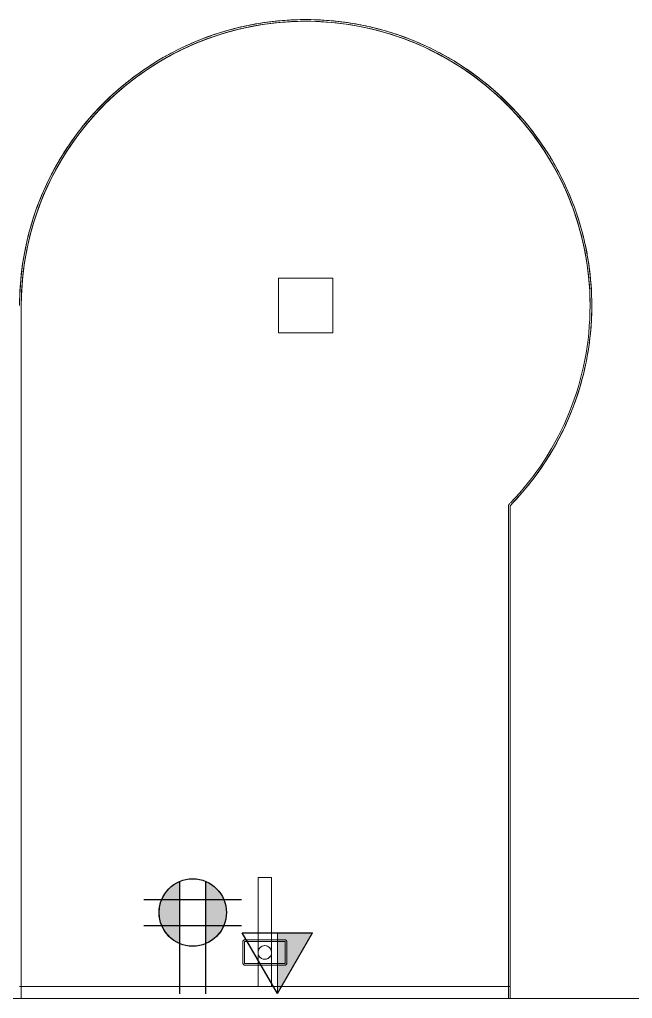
# Model space of a CAD drawing. Header units: inches. Extents: x 587 to 1284, y 1170 to 2052.
# Drawn here: x 725.5 to 770.5, y 1788.1 to 1860 of the extents above; entities that cross this region are included whole.
import ezdxf

# ---------------------------------------------------------------- set-up
doc = ezdxf.new("R2010")
doc.units = ezdxf.units.IN
doc.header["$MEASUREMENT"] = 0
for name, color, linetype, lineweight in [('A-ANNO-NOTE', 131, 'Continuous', 9), ('I-FURN', 30, 'Continuous', 9), ('I-FURN-PNLS', 30, 'Continuous', 9), ('I-WALL', 2, 'Continuous', 18)]:
    doc.layers.add(name, color=color, linetype=linetype, lineweight=lineweight)

# ---------------------------------------------------------------- blocks, each defined once
blk = doc.blocks.new('Zira Wksta 12 - Type 1-7446630-Level 07  POWER _ SIGNAL')
at = {"layer": 'I-FURN'}
for p, q in [((-49, -13), (-53, -13)), ((-53, -13), (-53, -17)), ((-53, -17), (-53, -13)), ((-53, -13), (-49, -13)), ((-49, -17), (-49, -13)), ((-49, -13), (-49, -17)), ((-53, -17), (-49, -17)), ((-49, -17), (-53, -17))]:
    blk.add_line(p, q, dxfattribs=at)
at = {"layer": 'I-FURN-PNLS'}
for p, q in [((-36.303, 0), (-0.125, 0)), ((-0.125, 0), (-36.303, 0)), ((-36.303, 0), (-0.125, 0)), ((-0.125, 0), (-1, 0)), ((-1, 0), (-1, -0.111)), ((-1, -0.111), (-1, 0)), ((-1, 0), (-0.125, 0)), ((-36.37, -0.11), (-36.354, -0.125)), ((-36.354, -0.125), (-36.37, -0.11)), ((-36.354, -0.125), (-36.37, -0.11)), ((-36.37, -0.11), (-36.354, -0.125)), ((-36.354, -0.125), (-0.125, -0.125)), ((-0.125, -0.125), (-36.354, -0.125)), ((-0.125, -0.125), (-36.354, -0.125)), ((-36.354, -0.125), (-0.125, -0.125)), ((-36.303, 0), (-0.125, 0)), ((-1, -0.125), (-1, -3.566)), ((-1, -3.566), (-1, -0.125)), ((-1, -3.598), (-1, -5.709)), ((-1, -5.709), (-1, -3.598)), ((-1, -5.738), (-1, -30.262)), ((-1, -17.5), (-1, -5.738)), ((-2.75, -16.375), (-4.25, -16.375)), ((-4.25, -16.375), (-2.75, -16.375)), ((-4.182, -16.5), (-4.25, -16.5)), ((-4.25, -16.5), (-4.182, -16.5)), ((-2.833, -16.5), (-4.167, -16.5)), ((-4.167, -16.5), (-2.833, -16.5)), ((-2.75, -16.5), (-2.818, -16.5)), ((-2.818, -16.5), (-2.75, -16.5)), ((-4.437, -16.562), (-4.437, -19.437)), ((-4.437, -19.437), (-4.437, -16.562)), ((-4.312, -16.562), (-4.312, -19.437)), ((-4.312, -19.437), (-4.312, -16.562)), ((-2.687, -19.437), (-2.687, -16.562)), ((-2.687, -16.562), (-2.687, -19.437)), ((-2.562, -19.437), (-2.562, -16.562)), ((-2.562, -16.562), (-2.562, -19.437)), ((-4.437, -17.5), (-9, -17.5)), ((-9, -17.5), (-9, -18.5)), ((-9, -18.5), (-9, -17.5)), ((-9, -17.5), (-4.437, -17.5)), ((-4.312, -17.5), (-4.437, -17.5)), ((-4.437, -17.5), (-4.312, -17.5)), ((-3.644, -17.5), (-4.312, -17.5)), ((-4.312, -17.5), (-3.644, -17.5)), ((-3.361, -17.5), (-3.639, -17.5)), ((-3.639, -17.5), (-3.361, -17.5)), ((-2.687, -17.5), (-3.356, -17.5)), ((-3.356, -17.5), (-2.687, -17.5)), ((-2.562, -17.5), (-2.687, -17.5)), ((-2.687, -17.5), (-2.562, -17.5)), ((-1, -17.5), (-2.562, -17.5)), ((-2.562, -17.5), (-1, -17.5)), ((-1, -18.5), (-1, -17.5)), ((-1, -17.5), (-1, -18.5)), ((-1, -18.5), (-1, -17.5)), ((-9, -18.5), (-4.437, -18.5)), ((-4.437, -18.5), (-9, -18.5)), ((-4.437, -18.5), (-4.312, -18.5)), ((-4.312, -18.5), (-4.437, -18.5)), ((-4.312, -18.5), (-3.644, -18.5)), ((-3.644, -18.5), (-4.312, -18.5)), ((-3.639, -18.5), (-3.361, -18.5)), ((-3.361, -18.5), (-3.639, -18.5)), ((-3.356, -18.5), (-2.687, -18.5)), ((-2.687, -18.5), (-3.356, -18.5)), ((-2.687, -18.5), (-2.563, -18.5)), ((-2.563, -18.5), (-2.687, -18.5)), ((-2.562, -18.5), (-1, -18.5)), ((-1, -18.5), (-2.562, -18.5)), ((-1, -30.262), (-1, -18.5)), ((-4.25, -19.5), (-4.182, -19.5)), ((-4.182, -19.5), (-4.25, -19.5)), ((-4.25, -19.625), (-2.75, -19.625)), ((-2.75, -19.625), (-4.25, -19.625)), ((-4.167, -19.5), (-2.833, -19.5)), ((-2.833, -19.5), (-4.167, -19.5)), ((-2.818, -19.5), (-2.75, -19.5)), ((-2.75, -19.5), (-2.818, -19.5)), ((-1, -30.291), (-1, -32.402)), ((-1, -32.402), (-1, -30.291)), ((-1, -32.44), (-1, -35.875)), ((-1, -35.875), (-1, -32.44)), ((-0.126, -35.875), (-51, -35.875)), ((-51, -35.875), (-0.126, -35.875)), ((-51, -35.875), (-0.126, -35.875)), ((-0.126, -35.875), (-51, -35.875)), ((-1, -35.877), (-1, -36)), ((-1, -36), (-1, -35.877))]:
    blk.add_line(p, q, dxfattribs=at)
for centre, radius, start, end in [((-51, -15), 21, 90, 270), ((-51, -15), 21, 90, 270), ((-51, -15), 20.875, 90, 180), ((-51, -15), 20.875, 90, 180), ((-51, -15), 20.875, 90, 114.54545), ((-51, -15), 21, 98.38202, 101.16837), ((-51, -15), 21, 98.38202, 101.16837), ((-51, -15), 21, 90, 98.38202), ((-51, -15), 21, 90, 98.38202), ((-51, -15), 20.875, 90, 98.18182), ((-51, -15), 21, 45.58469, 90), ((-51, -15), 21, 45.58469, 90), ((-51, -15), 21, 75.1949, 90), ((-51, -15), 21, 82.59745, 90), ((-51, -15), 20.875, 46.05096, 90), ((-51, -15), 20.875, 46.05096, 90), ((-51, -15), 20.875, 46.05096, 90), ((-51, -15), 20.875, 46.05096, 90), ((-51, -15), 21, 75.1949, 82.59745), ((-51, -15), 20.875, 98.18182, 139.09091), ((-51, -15), 21, 106.76444, 110.10307), ((-51, -15), 21, 106.76444, 110.10307), ((-51, -15), 21, 101.16837, 106.76444), ((-51, -15), 21, 101.16837, 106.76444), ((-51, -15), 21, 60.38979, 75.1949), ((-51, -15), 21, 45.58469, 75.1949), ((-51, -15), 21, 110.10307, 115.14733), ((-51, -15), 21, 110.10307, 115.14733), ((-51, -15), 20.875, 114.54545, 122.72727), ((-51, -15), 21, 115.14733, 118.71869), ((-51, -15), 21, 115.14733, 118.71869), ((-51, -15), 21, 118.71869, 123.53081), ((-51, -15), 21, 118.71869, 123.53081), ((-51, -15), 21, 45.58469, 60.38979), ((-51, -15), 20.875, 122.72727, 130.90909), ((-51, -15), 21, 123.53081, 127.22796), ((-51, -15), 21, 123.53081, 127.22796), ((-51, -15), 21, 127.22796, 131.91499), ((-51, -15), 21, 127.22796, 131.91499), ((-51, -15), 20.875, 130.90909, 139.09091), ((-51, -15), 21, 131.91499, 135.6889), ((-51, -15), 21, 131.91499, 135.6889), ((-51, -15), 21, 135.6889, 140.30003), ((-51, -15), 21, 135.6889, 140.30003), ((-51, -15), 20.875, 45.63378, 45.87267), ((-51, -15), 20.875, 45.63378, 45.87267), ((-51, -15), 20.875, 45.63378, 45.87267), ((-51, -15), 20.875, 45.63378, 45.87267), ((-51, -15), 20.875, 139.09091, 171.81818), ((-51, -15), 20.875, 139.09091, 147.27273), ((-51, -15), 21, 140.30003, 144.12384), ((-51, -15), 21, 140.30003, 144.12384), ((-51, -15), 21, 144.12384, 148.68613), ((-51, -15), 21, 144.12384, 148.68613), ((-51, -15), 20.875, 147.27273, 155.45455), ((-51, -15), 21, 148.68613, 152.54318), ((-51, -15), 21, 148.68613, 152.54318), ((-51, -15), 21, 152.54318, 157.07354), ((-51, -15), 21, 152.54318, 157.07354), ((-51, -15), 20.875, 155.45455, 163.63636), ((-51, -15), 21, 157.07354, 160.95245), ((-51, -15), 21, 157.07354, 160.95245), ((-51, -15), 21, 160.95245, 165.46261), ((-51, -15), 21, 160.95245, 165.46261), ((-51, -15), 20.875, 163.63636, 180), ((-51, -15), 21, 165.46261, 169.35484), ((-51, -15), 21, 165.46261, 169.35484), ((-51, -15), 21, 169.35484, 173.85378), ((-51, -15), 21, 169.35484, 173.85378), ((-51, -15), 20.875, 171.81818, 180), ((-51, -15), 21, 173.85378, 177.75233), ((-51, -15), 21, 173.85378, 177.75233), ((-51, -15), 21, 177.75233, 180), ((-51, -15), 21, 177.75233, 180), ((-51, -15), 21, 180, 182.24767), ((-51, -15), 21, 180, 182.24767), ((-51, -15), 20.875, 180, 237.27273), ((-51, -15), 20.875, 180, 196.36364), ((-51, -15), 20.875, 180, 229.09091), ((-51, -15), 20.875, 180, 270), ((-51, -15), 21, 182.24767, 186.14622), ((-51, -15), 21, 182.24767, 186.14622), ((-4.25, -16.562), 0.188, 90, 180), ((-4.25, -16.562), 0.188, 150, 180), ((-4.25, -16.562), 0.187, 135, 150), ((-4.25, -16.562), 0.188, 120, 135), ((-4.25, -16.562), 0.187, 90, 120), ((-4.25, -16.562), 0.0625, 90, 180), ((-4.25, -16.562), 0.0625, 150, 180), ((-4.25, -16.562), 0.0625, 135, 150), ((-4.25, -16.562), 0.0625, 120, 135), ((-4.25, -16.562), 0.0625, 105, 120), ((-4.25, -16.562), 0.0625, 90, 105), ((-2.75, -16.562), 0.188, 360, 90), ((-2.75, -16.562), 0.188, 45, 90), ((-2.75, -16.562), 0.0625, 60, 90), ((-2.75, -16.562), 0.0625, 45, 90), ((-2.75, -16.562), 0.0625, 360, 60), ((-2.75, -16.562), 0.0625, 30, 45), ((-2.75, -16.562), 0.0625, 0, 30), ((-2.75, -16.562), 0.188, 30, 45), ((-2.75, -16.562), 0.188, 15, 30), ((-2.75, -16.562), 0.188, 0, 15), ((-51, -15), 21, 186.14622, 190.64516), ((-51, -15), 21, 186.14622, 190.64516), ((-3.5, -18), 0.5, 90, 270), ((-3.5, -18), 0.5, 90, 240), ((-3.5, -18), 0.5, 270, 90), ((-3.5, -18), 0.5, 345, 90), ((-3.5, -18), 0.5, 240, 255), ((-3.5, -18), 0.5, 255, 270), ((-3.5, -18), 0.5, 270, 285), ((-3.5, -18), 0.5, 285, 300), ((-3.5, -18), 0.5, 300, 315), ((-3.5, -18), 0.5, 315, 330), ((-3.5, -18), 0.5, 330, 345), ((-51, -15), 21, 190.64516, 194.53739), ((-51, -15), 21, 190.64516, 194.53739), ((-4.25, -19.437), 0.188, 180, 270), ((-4.25, -19.437), 0.187, 180, 210), ((-4.25, -19.437), 0.188, 210, 225), ((-4.25, -19.437), 0.188, 225, 270), ((-4.25, -19.437), 0.0625, 180, 270), ((-4.25, -19.437), 0.0625, 180, 210), ((-4.25, -19.437), 0.0625, 210, 225), ((-4.25, -19.437), 0.0625, 225, 270), ((-2.75, -19.437), 0.188, 270, 360), ((-2.75, -19.437), 0.0625, 270, 0), ((-2.75, -19.437), 0.0625, 270, 285), ((-2.75, -19.437), 0.188, 270, 300), ((-2.75, -19.437), 0.0625, 285, 300), ((-2.75, -19.437), 0.0625, 300, 0), ((-2.75, -19.437), 0.187, 300, 315), ((-2.75, -19.437), 0.187, 315, 0), ((-51, -15), 21, 194.53739, 199.04755), ((-51, -15), 21, 194.53739, 199.04755), ((-51, -15), 20.875, 196.36364, 212.72727), ((-51, -15), 21, 199.04755, 202.92646), ((-51, -15), 21, 199.04755, 202.92646), ((-51, -15), 21, 202.92646, 207.45682), ((-51, -15), 21, 202.92646, 207.45682), ((-51, -15), 21, 207.45682, 209.71408), ((-51, -15), 21, 207.45682, 209.71408), ((-51, -15), 21, 209.7632, 211.31387), ((-51, -15), 21, 209.7632, 211.31387), ((-51, -15), 21, 211.31387, 215.87616), ((-51, -15), 21, 211.31387, 215.87616), ((-51, -15), 20.875, 212.72727, 270), ((-51, -15), 21, 215.87616, 219.69997), ((-51, -15), 21, 215.87616, 219.69997), ((-51, -15), 21, 219.69997, 220.90909), ((-51, -15), 21, 219.69997, 224.3111), ((-51, -15), 21, 220.90909, 224.3111), ((-51, -15), 21, 224.3111, 228.08501), ((-51, -15), 21, 224.3111, 228.08501), ((-51, -15), 21, 228.08501, 232.77204), ((-51, -15), 21, 228.08501, 232.77204), ((-51, -15), 20.875, 229.09091, 237.27273), ((-51, -15), 21, 232.77204, 236.46919), ((-51, -15), 21, 232.77204, 236.46919), ((-51, -15), 21, 236.46919, 241.28131), ((-51, -15), 21, 236.46919, 241.28131), ((-51, -15), 20.875, 237.27273, 270), ((-51, -15), 20.875, 237.27273, 270), ((-51, -15), 21, 241.28131, 244.85267), ((-51, -15), 21, 241.28131, 244.85267), ((-51, -15), 21, 244.85267, 249.89693), ((-51, -15), 21, 244.85267, 249.89693), ((-51, -15), 21, 249.89693, 253.23556), ((-51, -15), 21, 249.89693, 253.23556), ((-51, -15), 21, 253.23556, 258.83163), ((-51, -15), 21, 253.23556, 258.83163), ((-51, -15), 21, 258.83163, 261.61798), ((-51, -15), 21, 258.83163, 261.61798), ((-51, -15), 21, 261.61798, 270), ((-51, -15), 21, 261.61798, 270)]:
    blk.add_arc(centre, radius, start, end, dxfattribs=at)

msp = doc.modelspace()

# ---------------------------------------------------------------- hatches: boundary and pattern name
at = {"layer": 'A-ANNO-NOTE'}
for points in [[(736.781, 1792.42), (736.499, 1796.21), (736.199, 1795.86), (736.351, 1794.965)], [(736.781, 1792.42), (737.179, 1796.678), (736.499, 1796.21), (736.591, 1794.965)], [(736.499, 1796.21), (737.096, 1796.637), (736.857, 1796.498)], [(737.263, 1792.151), (737.179, 1796.678), (736.781, 1792.42)], [(737.263, 1792.151), (737.263, 1796.715), (737.179, 1796.678), (737.211, 1794.965)], [(739.18, 1792.151), (739.264, 1796.678), (739.18, 1796.715), (739.18, 1794.965)], [(739.18, 1792.151), (739.347, 1796.637), (739.264, 1796.678), (739.232, 1794.965)], [(739.18, 1792.151), (739.662, 1792.42), (739.347, 1796.637), (739.284, 1794.965)], [(739.944, 1796.21), (739.586, 1796.498), (739.347, 1796.637)], [(739.662, 1792.42), (739.944, 1796.21), (739.347, 1796.637), (739.629, 1792.852)], [(739.662, 1792.42), (740.244, 1795.86), (739.944, 1796.21), (739.851, 1794.965)], [(736.053, 1793.24), (736.199, 1795.86), (735.757, 1794.663)], [(735.757, 1794.663), (736.199, 1795.86), (735.808, 1794.965)], [(735.819, 1795.026), (736.199, 1795.86), (735.9, 1795.29)], [(736.781, 1792.42), (736.199, 1795.86), (736.053, 1793.24)], [(739.662, 1792.42), (740.39, 1793.24), (740.244, 1795.86), (740.092, 1794.965)], [(740.39, 1793.24), (740.686, 1794.663), (740.244, 1795.86), (740.294, 1794.965)], [(740.543, 1795.29), (740.51, 1795.376), (740.244, 1795.86)], [(740.624, 1795.026), (740.543, 1795.29), (740.244, 1795.86)], [(740.686, 1794.663), (740.624, 1795.026), (740.244, 1795.86), (740.574, 1794.965)], [(736.053, 1793.24), (735.757, 1794.663), (735.781, 1794.02)], [(736.053, 1793.24), (735.781, 1794.02), (735.842, 1793.75)], [(740.39, 1793.24), (740.662, 1794.02), (740.686, 1794.663)], [(740.39, 1793.24), (740.6, 1793.75), (740.662, 1794.02)], [(740.662, 1794.02), (740.693, 1794.295), (740.686, 1794.663)], [(736.781, 1792.42), (736.053, 1793.24), (736.371, 1792.789)], [(739.662, 1792.42), (740.072, 1792.789), (740.39, 1793.24)], [(740.072, 1792.789), (740.132, 1792.859), (740.344, 1793.16)], [(744.43, 1788.479), (747.008, 1792.945), (744.43, 1792.945), (744.43, 1791.417)]]:
    msp.add_hatch(color=256, dxfattribs=at).paths.add_polyline_path(points, flags=0)

# ---------------------------------------------------------------- linework, layer by layer
for p, q in [((737.263, 1792.151), (737.263, 1796.715)), ((739.18, 1796.715), (739.18, 1792.151)), ((744.43, 1788.479), (747.008, 1792.945)), ((747.008, 1792.945), (744.43, 1792.945)), ((744.43, 1792.945), (744.43, 1788.479))]:
    msp.add_line(p, q, dxfattribs=at)
at = {"layer": 'A-ANNO-NOTE', "lineweight": 30}
for p, q in [((737.263, 1788.452), (737.263, 1796.715)), ((739.18, 1788.452), (739.18, 1796.715)), ((734.635, 1795.391), (741.808, 1795.391)), ((734.635, 1793.475), (741.808, 1793.475)), ((744.43, 1788.479), (741.851, 1792.945)), ((741.851, 1792.945), (747.008, 1792.945)), ((744.43, 1788.479), (747.008, 1792.945))]:
    msp.add_line(p, q, dxfattribs=at)
msp.add_circle((738.221, 1794.433), 2.475, dxfattribs=at)
at = {"layer": 'A-ANNO-NOTE'}
for start, end in [(112.7756, 247.2244), (292.7756, 67.2244)]:
    msp.add_arc((738.221, 1794.433), 2.475, start, end, dxfattribs=at)
at = {"layer": 'I-WALL'}
msp.add_line((829, 1788.125), (661.093, 1788.125), dxfattribs=at)

# ---------------------------------------------------------------- block references
at = {"layer": 'I-FURN', "rotation": 269.9999999999998}
msp.add_blockref('Zira Wksta 12 - Type 1-7446630-Level 07  POWER _ SIGNAL', (761.51, 1788), dxfattribs=at)

doc.saveas('drawing.dxf')
